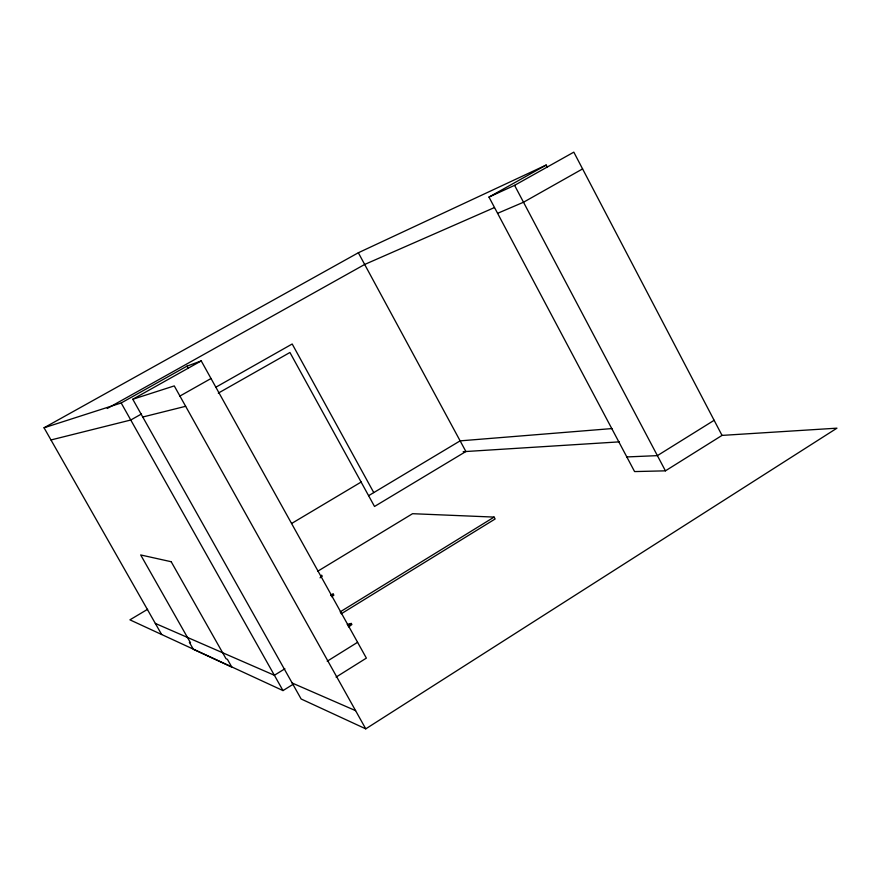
<?xml version="1.0" encoding="UTF-8"?>
<svg xmlns="http://www.w3.org/2000/svg" width="881" height="881" viewBox="0 0 881 881"><rect width="100%" height="100%" fill="white"/><g stroke="black" fill="none" stroke-linecap="round" stroke-linejoin="round"><path stroke-width="1.32" d="M347.995 625.895L351.233 623.44L351.893 624.508L348.645 626.964M331.025 595.688L333.205 594.08L333.866 595.149L331.685 596.756M320.056 577.815L322.248 576.229L321.598 575.15M336.09 677.093L366.375 658.118L201.231 360.902L132.778 399.258L301.137 698.985L365.758 728.851L836.95 428.166L722.035 435.401L665.43 470.839L634.584 471.577L488.977 197.08L546.209 165.044L547.409 167.346M327.214 661.213L357.587 642.304M714.139 420.303L657.391 455.631L626.82 456.942M147.612 609.3L129.914 619.839L282.999 690.594L293.472 684.074M284.882 668.778L274.376 675.275L155.331 623.429M494.109 517.092L340.242 611.832L341.31 613.749L495.133 518.986L494.109 517.092L412.561 513.7L317.711 571.24M368.61 495.684L460.124 440.863L611.965 428.573M291.589 523.501L361.221 482.006M215.713 387.288L292.195 343.997L373.764 492.589M218.312 393.113L289.937 352.488L374.524 506.465L465.895 451.513L358.336 252.759L44.05 427.781L161.63 634.496M141.5 413.971L130.762 420.017L50.977 439.96M179.878 396.076L211.011 378.511M582.594 168.91L523.512 202.234L497.589 213.323M107.251 408.476L364.668 264.465L494.274 207.641M44.05 427.781L121.182 402.98L186.981 366.144L201.231 360.902M488.977 197.08L514.581 185.34L573.817 152.149L722.035 435.401M358.336 252.759L546.209 165.044M132.778 399.258L174.262 385.911L365.758 728.851M330.584 594.807L333.205 594.08M142.755 417.021L185.649 406.295M347.224 624.42L351.233 623.44M463.175 451.689L619.442 441.855M292.173 683.028L355.594 710.648M121.182 402.98L282.999 690.594M186.981 366.144L188.237 368.401M514.581 185.34L665.43 470.839M171.189 561.726L140.685 554.953L190.527 642.833L189.382 642.315L193.324 649.275L231.791 667.071L227.419 659.34L226.01 658.713L171.189 561.726"/></g></svg>
